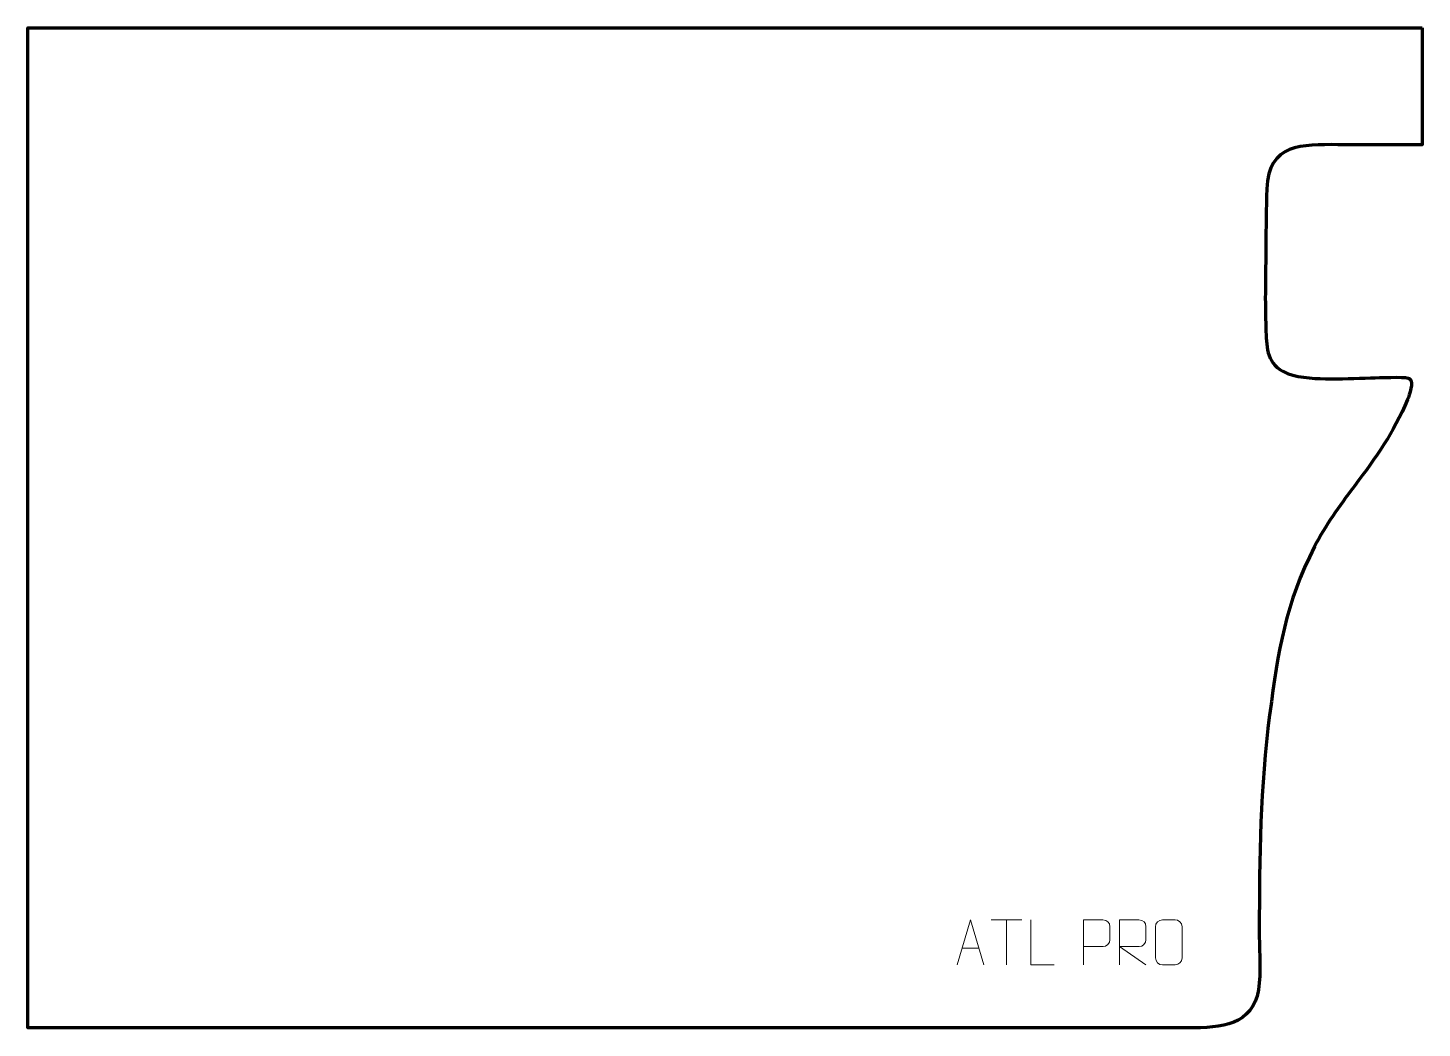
# Model space of a CAD drawing. Header units: millimetres. Extents: x 1042 to 1815, y 89 to 645.
import ezdxf

# ---------------------------------------------------------------- set-up
doc = ezdxf.new("R2010")
doc.units = ezdxf.units.MM
doc.header["$MEASUREMENT"] = 0
doc.layers.add('layer 2', color=7, linetype='Continuous')
doc.layers.add('layer 3', color=7, linetype='Continuous')

msp = doc.modelspace()

# ---------------------------------------------------------------- linework, layer by layer
at = {"layer": 'layer 2', "color": 142, "lineweight": 9}
for points, knots in [([(1557.0674, 124.5472), (1557.0674, 124.5472), (1564.4384, 149.5007), (1564.4384, 149.5007), (1564.4384, 149.5007), (1564.4384, 149.5007), (1572.0083, 124.5472), (1572.0083, 124.5472)], [0, 0, 0, 0, 0.33333333, 0.33333333, 0.33333333, 0.33333333, 1, 1, 1, 1]), ([(1611.0124, 124.5471), (1611.0124, 124.5471), (1598.0633, 124.5471), (1598.0633, 124.5471), (1598.0633, 124.5471), (1598.0633, 124.5471), (1598.0633, 149.5007), (1598.0633, 149.5007)], [0, 0, 0, 0, 0.33333333, 0.33333333, 0.33333333, 0.33333333, 1, 1, 1, 1]), ([(1627.2058, 124.5471), (1627.2058, 124.5471), (1627.2058, 149.5007), (1627.2058, 149.5007), (1627.2058, 149.5007), (1630.8008, 149.5007), (1634.3961, 149.5007), (1637.9915, 149.5007), (1637.9915, 149.5007), (1640.3167, 149.4628), (1641.8741, 147.9727), (1641.8699, 145.6066), (1641.8699, 145.6066), (1641.8695, 143.5709), (1641.8695, 140.5116), (1641.8699, 138.4756), (1641.8699, 138.4756), (1641.8634, 136.6002), (1640.0512, 134.6583), (1638.0416, 134.6392), (1638.0416, 134.6392), (1638.0416, 134.6392), (1627.2058, 134.6392), (1627.2058, 134.6392)], [0, 0, 0, 0, 0.14285714, 0.14285714, 0.14285714, 0.14285714, 0.28571429, 0.28571429, 0.28571429, 0.28571429, 0.42857143, 0.42857143, 0.42857143, 0.42857143, 0.57142857, 0.57142857, 0.57142857, 0.57142857, 0.71428571, 0.71428571, 0.71428571, 0.71428571, 1, 1, 1, 1]), ([(1647.2058, 124.5472), (1647.2058, 124.5472), (1647.2058, 149.5007), (1647.2058, 149.5007), (1647.2058, 149.5007), (1650.8006, 149.5007), (1654.3961, 149.5007), (1657.9913, 149.5007), (1657.9913, 149.5007), (1660.3166, 149.463), (1661.8739, 147.973), (1661.8698, 145.6066), (1661.8698, 145.6066), (1661.8694, 143.5711), (1661.8694, 140.5117), (1661.8698, 138.4757), (1661.8698, 138.4757), (1661.8633, 136.6002), (1660.051, 134.6584), (1658.0415, 134.6393), (1658.0415, 134.6393), (1658.0415, 134.6393), (1647.2058, 134.6393), (1647.2058, 134.6393), (1647.2058, 134.6393), (1647.2058, 134.6393), (1661.8605, 124.5472), (1661.8605, 124.5472)], [0, 0, 0, 0, 0.125, 0.125, 0.125, 0.125, 0.25, 0.25, 0.25, 0.25, 0.375, 0.375, 0.375, 0.375, 0.5, 0.5, 0.5, 0.5, 0.625, 0.625, 0.625, 0.625, 0.75, 0.75, 0.75, 0.75, 1, 1, 1, 1]), ([(1671.0183, 149.5004), (1673.344, 149.5004), (1675.6701, 149.5004), (1677.9962, 149.5004), (1677.9962, 149.5004), (1679.9428, 149.536), (1681.9342, 148.0444), (1681.9609, 145.6068), (1681.9609, 145.6068), (1681.9605, 139.8599), (1681.9605, 134.1126), (1681.9609, 128.3649), (1681.9609, 128.3649), (1681.8211, 126.0415), (1680.1439, 124.5619), (1677.9962, 124.5511), (1677.9962, 124.5511), (1675.6643, 124.5515), (1673.3324, 124.5515), (1671.0009, 124.5511), (1671.0009, 124.5511), (1669.0759, 124.4457), (1667.1038, 126.3302), (1667.115, 128.3475), (1667.115, 128.3475), (1667.1153, 134.1176), (1667.1153, 139.8873), (1667.115, 145.6566), (1667.115, 145.6566), (1667.1192, 147.7947), (1668.8659, 149.5139), (1671.0183, 149.5004)], [0, 0, 0, 0, 0.11111111, 0.11111111, 0.11111111, 0.11111111, 0.22222222, 0.22222222, 0.22222222, 0.22222222, 0.33333333, 0.33333333, 0.33333333, 0.33333333, 0.44444444, 0.44444444, 0.44444444, 0.44444444, 0.55555556, 0.55555556, 0.55555556, 0.55555556, 0.66666667, 0.66666667, 0.66666667, 0.66666667, 0.77777778, 0.77777778, 0.77777778, 0.77777778, 1, 1, 1, 1])]:
    msp.add_open_spline(points, degree=3, knots=knots, dxfattribs=at)
for points in [[(1576.0443, 149.4772), (1576.0443, 149.4772), (1593.0315, 149.4772), (1593.0315, 149.4772)], [(1584.5381, 124.5472), (1584.5381, 124.5472), (1584.5381, 149.5007), (1584.5381, 149.5007)], [(1559.79, 133.7966), (1559.79, 133.7966), (1569.2857, 133.7966), (1569.2857, 133.7966)]]:
    msp.add_open_spline(points, degree=3, dxfattribs=at)
at = {"layer": 'layer 3', "color": 242, "lineweight": 158}
msp.add_open_spline([(1815.0702, 644.5222), (1815.0702, 644.5222), (1041.5817, 644.5222), (1041.5817, 644.5222), (1041.5817, 644.5222), (1041.5817, 644.5222), (1041.5817, 89.6077), (1041.5817, 89.6077), (1041.5817, 89.6077), (1104.7999, 89.6077), (1168.0182, 89.6076), (1231.2364, 89.6075), (1231.2364, 89.6075), (1237.59, 89.6075), (1243.9436, 89.6075), (1250.2972, 89.6075), (1250.2972, 89.6075), (1263.0043, 89.6075), (1275.7116, 89.6075), (1288.4187, 89.6074), (1288.4187, 89.6074), (1300.8082, 89.6074), (1313.1978, 89.6074), (1325.5873, 89.6074), (1325.5873, 89.6074), (1446.6297, 89.607), (1567.7001, 89.4191), (1688.7389, 89.6025), (1688.7389, 89.6025), (1707.3087, 89.6307), (1723.1089, 92.7709), (1724.7532, 114.5681), (1724.7532, 114.5681), (1725.4423, 123.7021), (1724.7249, 134.4742), (1724.7289, 143.8749), (1724.7289, 143.8749), (1724.7457, 183.9164), (1725.3317, 223.4064), (1730.4528, 263.1964), (1730.4528, 263.1964), (1730.4528, 263.1964), (1730.5803, 264.1633), (1730.5803, 264.1633), (1730.5803, 264.1633), (1735.1892, 298.8099), (1739.1803, 324.9903), (1755.4228, 356.7013), (1755.4228, 356.7013), (1761.2843, 368.145), (1769.2826, 379.209), (1776.9847, 389.4953), (1776.9847, 389.4953), (1776.9847, 389.4953), (1777.5645, 390.2696), (1777.5645, 390.2696), (1777.5645, 390.2696), (1789.7628, 406.521), (1798.9986, 419.3215), (1806.9773, 438.3053), (1806.9773, 438.3053), (1807.9985, 440.9868), (1810.7769, 447.7284), (1807.8967, 449.9923), (1807.8967, 449.9923), (1807.8967, 449.9923), (1807.4224, 450.1941), (1807.4224, 450.1941), (1807.4224, 450.1941), (1804.7771, 450.9893), (1790.7884, 450.3746), (1787.1138, 450.2689), (1787.1138, 450.2689), (1787.1138, 450.2689), (1786.5132, 450.2516), (1786.5132, 450.2516), (1786.5132, 450.2516), (1778.1627, 450.0509), (1769.8809, 449.6748), (1761.52, 449.7824), (1761.52, 449.7824), (1753.8876, 449.9024), (1744.6207, 450.424), (1737.7387, 453.9832), (1737.7387, 453.9832), (1728.3924, 459.0998), (1728.7485, 468.351), (1728.3784, 477.7), (1728.3784, 477.7), (1727.7821, 492.3446), (1728.2682, 508.1324), (1728.3807, 522.885), (1728.3807, 522.885), (1728.4628, 533.6501), (1728.5958, 544.4005), (1728.9233, 555.1616), (1728.9233, 555.1616), (1729.7282, 580.4727), (1748.505, 579.7619), (1768.3168, 579.6999), (1768.3168, 579.6999), (1783.9013, 579.6715), (1799.4857, 579.5991), (1815.0702, 579.5973), (1815.0702, 579.5973), (1815.0702, 579.5973), (1815.0702, 644.5222), (1815.0702, 644.5222)], degree=3, knots=[0, 0, 0, 0, 0.03571429, 0.03571429, 0.03571429, 0.03571429, 0.07142857, 0.07142857, 0.07142857, 0.07142857, 0.10714286, 0.10714286, 0.10714286, 0.10714286, 0.14285714, 0.14285714, 0.14285714, 0.14285714, 0.17857143, 0.17857143, 0.17857143, 0.17857143, 0.21428571, 0.21428571, 0.21428571, 0.21428571, 0.25, 0.25, 0.25, 0.25, 0.28571429, 0.28571429, 0.28571429, 0.28571429, 0.32142857, 0.32142857, 0.32142857, 0.32142857, 0.35714286, 0.35714286, 0.35714286, 0.35714286, 0.39285714, 0.39285714, 0.39285714, 0.39285714, 0.42857143, 0.42857143, 0.42857143, 0.42857143, 0.46428571, 0.46428571, 0.46428571, 0.46428571, 0.5, 0.5, 0.5, 0.5, 0.53571429, 0.53571429, 0.53571429, 0.53571429, 0.57142857, 0.57142857, 0.57142857, 0.57142857, 0.60714286, 0.60714286, 0.60714286, 0.60714286, 0.64285714, 0.64285714, 0.64285714, 0.64285714, 0.67857143, 0.67857143, 0.67857143, 0.67857143, 0.71428571, 0.71428571, 0.71428571, 0.71428571, 0.75, 0.75, 0.75, 0.75, 0.78571429, 0.78571429, 0.78571429, 0.78571429, 0.82142857, 0.82142857, 0.82142857, 0.82142857, 0.85714286, 0.85714286, 0.85714286, 0.85714286, 0.89285714, 0.89285714, 0.89285714, 0.89285714, 0.92857143, 0.92857143, 0.92857143, 0.92857143, 1, 1, 1, 1], dxfattribs=at)

doc.saveas('drawing.dxf')
